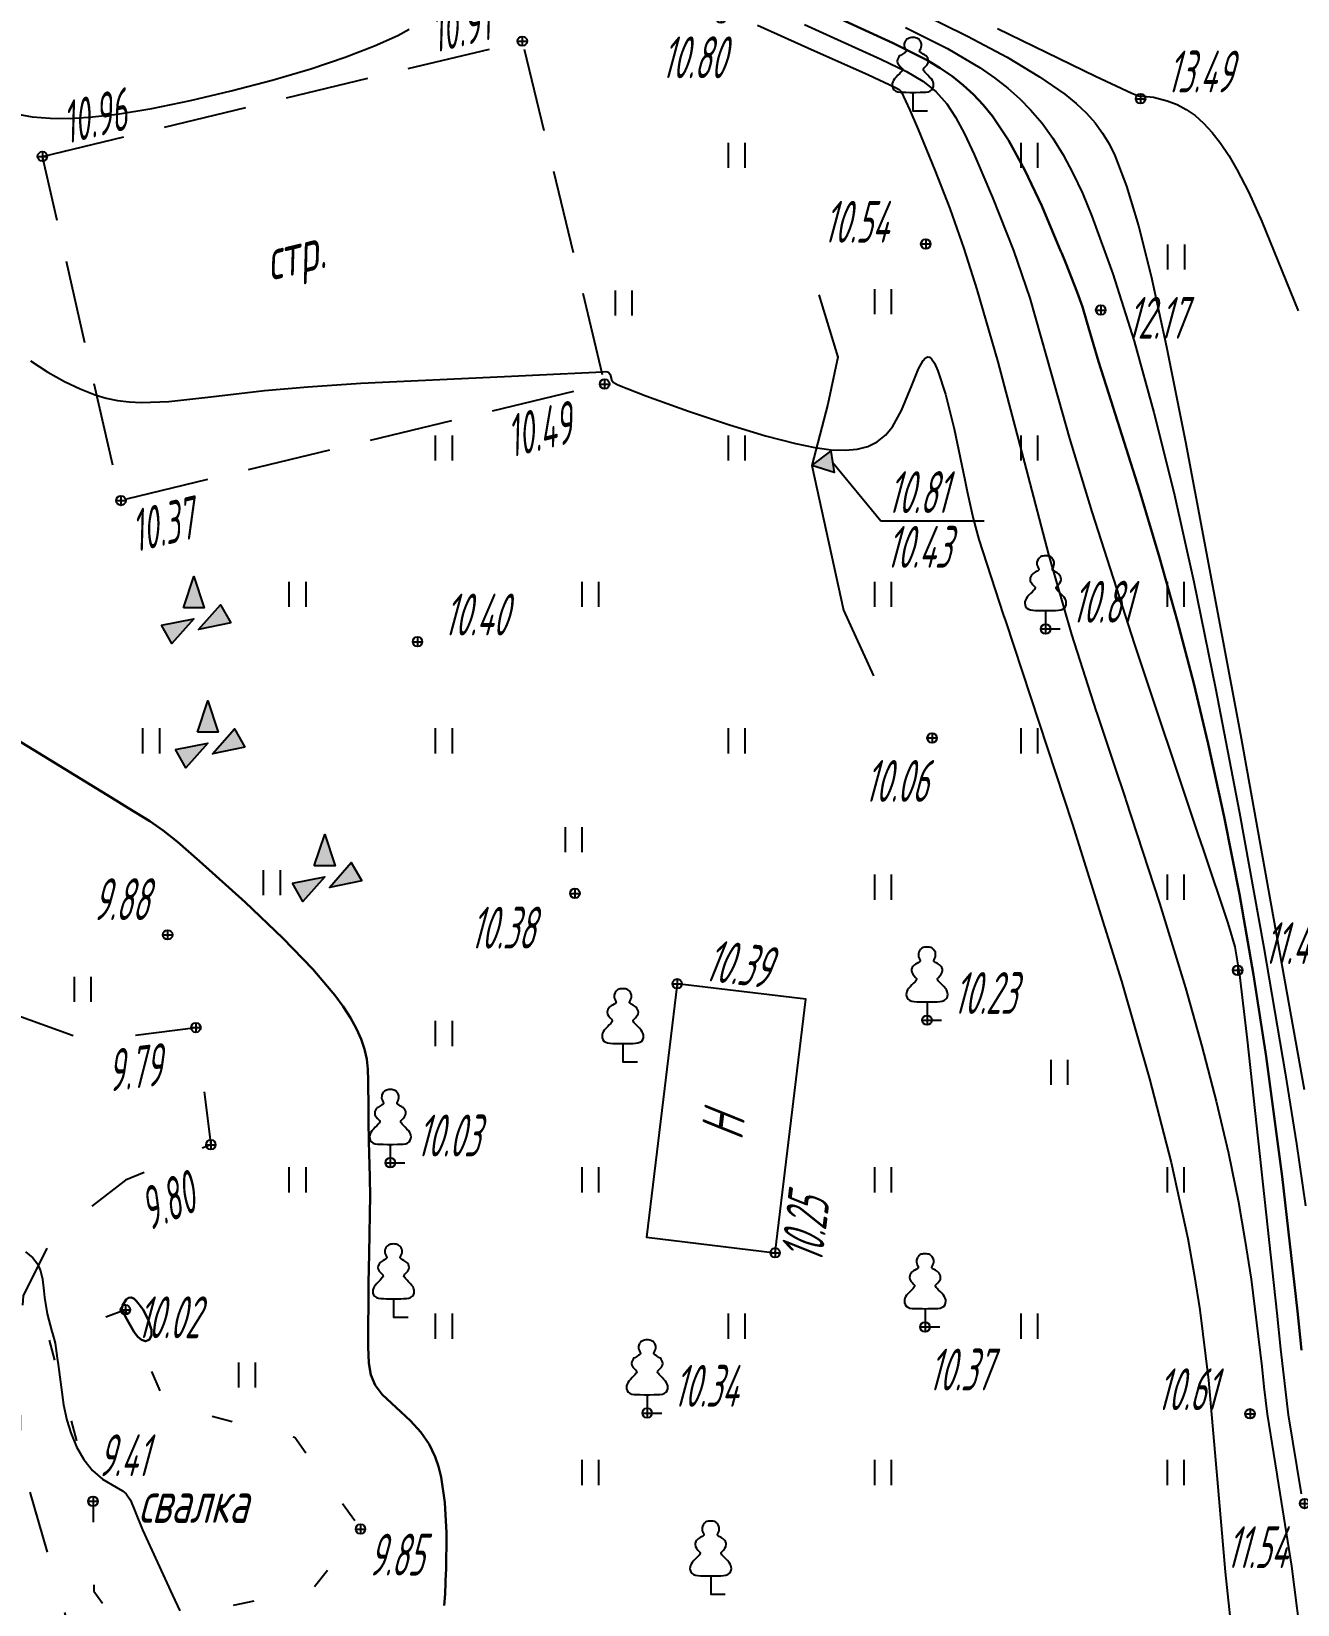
# Model space of a CAD drawing. Extents: x 1233805 to 1234355, y 654698 to 655114.
# Drawn here: x 1234134.77 to 1234165.05, y 655017.25 to 655054.87 of the extents above; entities that cross this region are included whole.
import ezdxf

# ---------------------------------------------------------------- set-up
doc = ezdxf.new("R2010")
doc.units = 0
for name, pattern in [('ИИDash_05_15', [2, 0.5, -1.5]), ('ИИDash_15_15', [3, 1.5, -1.5]), ('ИИDash_20_10', [3, 2, -1])]:
    doc.linetypes.add(name, pattern=pattern)
for name, color, linetype, lineweight in [('ИИ_ГОРИЗОНТАЛИ_ОСН', 32, 'Continuous', 25), ('ИИ_ГОРИЗОНТАЛИ_УТОЛЩ', 32, 'Continuous', 30), ('ИИ_ДОРОГИ_АД', 7, 'Continuous', 25), ('ИИ_ОТМЕТКИ', 7, 'Continuous', 25), ('ИИ_СООРУЖЕНИЕ', 7, 'Continuous', 25), ('ИИ_СТРОЕНИЕ', 7, 'Continuous', 25), ('ИИ_УГОДЬЯ', 7, 'Continuous', 25)]:
    doc.layers.add(name, color=color, linetype=linetype, lineweight=lineweight)
doc.styles.add('VNIPISIMPLEXCUR', font='simplex.shx', dxfattribs={"width": 0.8, "oblique": 15})
doc.styles.add('ГОСТ 2.304 КУРСИВ', font='cs_gost2304.shx', dxfattribs={"oblique": 15})
doc.linetypes.add('ИИ052801П', pattern='A,2,[39,3dservice.shx,S=0.8,R=0,X=0,Y=0],2', length=4)

# ---------------------------------------------------------------- blocks, each defined once
blk = doc.blocks.new('ИИ05401')
at = {"color": 0, "linetype": 'Continuous', "lineweight": 25}
for points in [[(-0.4, 1.2), (-0.4, 0)], [(0.4, 1.2), (0.4, 0)]]:
    blk.add_lwpolyline(points, dxfattribs=at)
blk = doc.blocks.new('ИИ05348А')
at = {"linetype": 'Continuous', "lineweight": 25}
for points in [[(-0.542, 0.283), (-0.042, 1.783), (0.458, 0.283)], [(1.732, -0.425), (0.183, -0.742), (1.232, 0.441)], [(-1.588, -0.547), (-0.039, -0.23), (-1.088, -1.413)]]:
    blk.add_hatch(color=0, dxfattribs=at).paths.add_polyline_path(points)
at = {"color": 0, "linetype": 'Continuous', "lineweight": 25, "flags": 128}
for points in [[(-0.542, 0.283), (-0.042, 1.783), (0.458, 0.283), (-0.542, 0.283)], [(1.732, -0.425), (0.183, -0.742), (1.232, 0.441), (1.732, -0.425)], [(-1.588, -0.547), (-0.039, -0.23), (-1.088, -1.413), (-1.588, -0.547)]]:
    blk.add_lwpolyline(points, close=True, dxfattribs=at)
blk = doc.blocks.new('ИИ053881')
at = {"color": 0, "linetype": 'Continuous', "lineweight": 25}
blk.add_lwpolyline([(0, 0.875), (0.129, 0.876), (0.342, 0.878), (0.479, 0.882), (0.614, 0.891), (0.726, 0.907), (0.816, 0.94), (0.906, 1), (0.956, 1.071), (0.983, 1.151), (0.991, 1.231), (0.986, 1.295), (0.963, 1.379), (0.932, 1.445), (0.884, 1.516), (0.798, 1.61), (0.719, 1.692), (0.646, 1.766), (0.575, 1.842), (0.536, 1.889), (0.511, 1.929), (0.501, 1.967), (0.504, 1.992), (0.518, 2.017), (0.545, 2.049), (0.608, 2.115), (0.679, 2.198), (0.732, 2.29), (0.745, 2.372), (0.736, 2.444), (0.709, 2.515), (0.672, 2.575), (0.633, 2.617), (0.596, 2.646), (0.548, 2.678), (0.495, 2.709), (0.408, 2.76), (0.363, 2.789), (0.336, 2.812), (0.324, 2.831), (0.321, 2.846), (0.325, 2.865), (0.335, 2.89), (0.353, 2.928), (0.372, 2.968), (0.4, 3.034), (0.413, 3.103), (0.412, 3.19), (0.398, 3.247), (0.363, 3.319), (0.32, 3.377), (0.284, 3.414), (0.246, 3.444), (0.181, 3.476), (0.125, 3.489), (0.07, 3.496), (0, 3.5), (-0.07, 3.496), (-0.125, 3.489), (-0.181, 3.476), (-0.246, 3.444), (-0.284, 3.414), (-0.32, 3.377), (-0.363, 3.319), (-0.398, 3.247), (-0.412, 3.19), (-0.413, 3.103), (-0.4, 3.034), (-0.372, 2.968), (-0.353, 2.928), (-0.335, 2.89), (-0.325, 2.865), (-0.321, 2.846), (-0.324, 2.831), (-0.336, 2.812), (-0.363, 2.789), (-0.408, 2.76), (-0.495, 2.709), (-0.548, 2.678), (-0.596, 2.646), (-0.633, 2.617), (-0.672, 2.575), (-0.709, 2.515), (-0.736, 2.444), (-0.745, 2.372), (-0.732, 2.29), (-0.679, 2.198), (-0.608, 2.115), (-0.545, 2.049), (-0.518, 2.017), (-0.504, 1.992), (-0.501, 1.967), (-0.511, 1.929), (-0.536, 1.889), (-0.575, 1.842), (-0.646, 1.766), (-0.719, 1.692), (-0.798, 1.61), (-0.884, 1.516), (-0.932, 1.445), (-0.963, 1.379), (-0.986, 1.295), (-0.991, 1.231), (-0.983, 1.151), (-0.956, 1.071), (-0.906, 1), (-0.816, 0.94), (-0.726, 0.907), (-0.614, 0.891), (-0.479, 0.882), (-0.342, 0.878), (-0.129, 0.876)], close=True, dxfattribs=at)
blk.add_lwpolyline([(0, 0.875), (0, 0), (0.7, 0)], dxfattribs=at)
blk = doc.blocks.new('PICKET')
at = {"color": 0, "linetype": 'Continuous', "lineweight": 25}
for p, q in [((-0.23, 0), (0.23, 0)), ((0, 0.23), (0, -0.23))]:
    blk.add_line(p, q, dxfattribs=at)
blk.add_circle((0, 0), 0.23, dxfattribs=at)
at = {"color": 0, "linetype": 'Continuous', "style": 'VNIPISIMPLEXCUR', "oblique": 15, "width": 0.8}
blk.add_attdef('OTMETKA', (1.25, 0.3), '', height=2, dxfattribs=at)
at = {"color": 8, "linetype": 'Continuous', "style": 'VNIPISIMPLEXCUR', "oblique": 15, "width": 0.8, "flags": 1}
blk.add_attdef('NOMER', (1.25, -2.7), '', height=2, dxfattribs=at)
blk = doc.blocks.new('ИИ05280')
at = {"linetype": 'Continuous'}
blk.add_hatch(color=0, dxfattribs=at).paths.add_polyline_path([(0.5, 1), (-0.531, 1), (0, 0)])
at = {"color": 0, "linetype": 'Continuous'}
blk.add_lwpolyline([(0, 0), (-0.531, 1), (0.5, 1), (0, 0)], dxfattribs=at)
at = {"color": 0, "linetype": 'Continuous', "style": 'VNIPISIMPLEXCUR', "oblique": 15, "width": 0.8}
for tag, p in [('TOP', (1.705, 4.427)), ('FOUNDATION', (1.705, 0.998))]:
    blk.add_attdef(tag, p, '', height=2, dxfattribs=at)
blk = doc.blocks.new('*U178')
at = {"color": 0, "linetype": 'ByBlock', "lineweight": -2}
for points in [[(0, 0), (2.314, -2.798)], [(2.314, -2.798), (7.259, -2.798)]]:
    blk.add_lwpolyline(points, dxfattribs=at)

msp = doc.modelspace()

# ---------------------------------------------------------------- linework, layer by layer
at = {"layer": 'ИИ_ГОРИЗОНТАЛИ_ОСН', "flags": 128}
for points, elevation in [([(1234155.959, 655055.353), (1234157.15, 655054.763), (1234158.1, 655054.256), (1234158.878, 655053.793), (1234159.479, 655053.377), (1234159.754, 655053.151), (1234159.995, 655052.922), (1234160.204, 655052.688), (1234160.385, 655052.442), (1234160.54, 655052.187), (1234160.68, 655051.906), (1234160.958, 655051.172), (1234161.246, 655050.224), (1234161.545, 655049.023), (1234161.913, 655047.329), (1234162.367, 655045.06), (1234163.681, 655038.058), (1234165.206, 655029.569)], 13), ([(1234130.137, 655054.948), (1234130.615, 655054.766), (1234131.345, 655054.417), (1234132.377, 655053.848), (1234133.223, 655053.377), (1234133.654, 655053.161), (1234134.021, 655053.013), (1234134.392, 655052.905), (1234134.781, 655052.834), (1234135.216, 655052.797), (1234135.696, 655052.795), (1234136.231, 655052.829), (1234136.828, 655052.9), (1234137.646, 655053.034), (1234138.567, 655053.221), (1234139.546, 655053.451), (1234140.527, 655053.711), (1234141.447, 655053.984), (1234142.273, 655054.261), (1234142.973, 655054.529), (1234143.528, 655054.781), (1234143.8, 655054.93)], 11), ([(1234152.134, 655055.026), (1234153.335, 655054.487), (1234154.789, 655053.834), (1234155.415, 655053.544), (1234155.519, 655053.485), (1234155.57, 655053.435), (1234155.771, 655052.996), (1234155.946, 655052.585), (1234155.971, 655052.527), (1234156.375, 655051.555), (1234156.727, 655050.64), (1234157.063, 655049.687), (1234157.378, 655048.704), (1234157.876, 655046.972), (1234158.556, 655044.404), (1234159.094, 655042.365), (1234159.643, 655040.45), (1234160.232, 655038.614), (1234160.239, 655038.594), (1234160.66, 655037.33), (1234160.929, 655036.52), (1234160.939, 655036.49), (1234161.743, 655034.03), (1234162.366, 655032), (1234162.76, 655030.61), (1234163.102, 655029.292), (1234163.393, 655028.048), (1234163.632, 655026.879), (1234163.789, 655025.981), (1234163.934, 655025.034), (1234164.19, 655022.943), (1234164.242, 655022.459), (1234164.318, 655021.807), (1234164.553, 655020.368), (1234164.562, 655020.313), (1234164.902, 655018.167), (1234165.166, 655016.101)], 11), ([(1234153.252, 655055.044), (1234155.082, 655054.213), (1234155.693, 655053.919), (1234156.084, 655053.689), (1234156.396, 655053.439), (1234156.66, 655053.143), (1234156.869, 655052.827), (1234157.085, 655052.427), (1234157.314, 655051.936), (1234157.615, 655051.224), (1234157.672, 655051.087), (1234157.748, 655050.903), (1234158.256, 655049.633), (1234158.64, 655048.494), (1234159.051, 655047.059), (1234159.595, 655045.143), (1234160.126, 655043.382), (1234161.148, 655040.21), (1234162.665, 655035.674), (1234162.788, 655035.309), (1234163.378, 655033.546), (1234163.543, 655032.983), (1234163.655, 655032.316), (1234163.843, 655030.757), (1234164.551, 655024.223), (1234164.642, 655023.357), (1234164.822, 655021.793), (1234165.13, 655019.901)], 11.5), ([(1234155.667, 655054.973), (1234156.675, 655054.467), (1234157.453, 655054.005), (1234157.799, 655053.764), (1234158.115, 655053.518), (1234158.402, 655053.264), (1234158.661, 655053.002), (1234158.937, 655052.679), (1234159.196, 655052.321), (1234159.441, 655051.926), (1234159.676, 655051.487), (1234159.903, 655051.004), (1234160.13, 655050.457), (1234160.625, 655049.079), (1234161.135, 655047.467), (1234161.611, 655045.763), (1234162.084, 655043.857), (1234162.565, 655041.708), (1234163.085, 655039.165), (1234163.656, 655036.184), (1234164.24, 655032.963), (1234164.752, 655029.965), (1234165.022, 655028.268), (1234165.238, 655026.789)], 12.5), ([(1234157.867, 655054.949), (1234160.216, 655053.809), (1234161.087, 655053.399), (1234161.245, 655053.339), (1234161.336, 655053.326), (1234161.353, 655053.326), (1234161.6, 655053.306), (1234161.928, 655053.218), (1234162.169, 655053.125), (1234162.385, 655053.01), (1234162.596, 655052.862), (1234162.801, 655052.679), (1234163.005, 655052.459), (1234163.206, 655052.201), (1234163.403, 655051.907), (1234163.597, 655051.576), (1234163.878, 655051.026), (1234164.194, 655050.328), (1234165.061, 655048.194)], 13.5), ([(1234134.745, 655046.995), (1234135.16, 655046.73), (1234135.558, 655046.505), (1234135.934, 655046.324), (1234136.287, 655046.187), (1234136.556, 655046.108), (1234136.828, 655046.051), (1234137.106, 655046.016), (1234137.401, 655046.001), (1234138.055, 655046.027), (1234139.054, 655046.14), (1234140.34, 655046.289), (1234141.375, 655046.377), (1234142.643, 655046.461), (1234146.082, 655046.624), (1234146.92, 655046.66), (1234148.263, 655046.729), (1234148.507, 655046.742), (1234148.568, 655046.73), (1234148.61, 655046.667), (1234148.643, 655046.548), (1234148.643, 655046.546), (1234148.676, 655046.489), (1234148.79, 655046.423), (1234149.459, 655046.157), (1234150.481, 655045.792), (1234151.464, 655045.465), (1234152.32, 655045.207), (1234153.038, 655045.019), (1234153.502, 655044.923), (1234153.892, 655044.87), (1234154.227, 655044.857), (1234154.517, 655044.883), (1234154.772, 655044.951), (1234154.995, 655045.062), (1234155.19, 655045.218), (1234155.36, 655045.421), (1234155.577, 655045.807), (1234155.822, 655046.408), (1234155.98, 655046.804), (1234156.091, 655047.008), (1234156.143, 655047.064), (1234156.193, 655047.09), (1234156.243, 655047.084), (1234156.293, 655047.047), (1234156.366, 655046.939), (1234156.446, 655046.762), (1234156.626, 655046.199), (1234156.831, 655045.371), (1234157.091, 655044.152), (1234157.149, 655043.871), (1234157.291, 655043.228), (1234157.426, 655042.723), (1234158.007, 655040.933), (1234158.059, 655040.777), (1234159.653, 655035.935), (1234160.835, 655032.158), (1234161.509, 655029.827), (1234162.025, 655027.825), (1234162.419, 655026.01), (1234162.576, 655025.147), (1234162.709, 655024.302), (1234162.914, 655022.619), (1234163.126, 655020.249), (1234163.319, 655018.031), (1234163.505, 655016.231)], 10.5), ([(1234134.627, 655025.688), (1234134.803, 655025.542), (1234134.91, 655025.402), (1234134.986, 655025.234), (1234135.033, 655025.036), (1234135.065, 655024.754), (1234135.08, 655024.598), (1234135.146, 655024.206), (1234135.256, 655023.786), (1234135.272, 655023.735), (1234135.334, 655023.5), (1234135.385, 655023.141), (1234135.402, 655022.995), (1234135.537, 655022.031), (1234135.616, 655021.663), (1234135.705, 655021.356), (1234135.843, 655021.022), (1234136.018, 655020.723), (1234136.227, 655020.462), (1234136.464, 655020.25), (1234136.792, 655020.056), (1234136.943, 655019.973), (1234137.035, 655019.898), (1234137.133, 655019.75), (1234137.258, 655019.451), (1234137.423, 655019.039), (1234138.137, 655017.48), (1234138.314, 655017.105)], 9.5)]:
    msp.add_lwpolyline(points, dxfattribs=dict(at, elevation=elevation))
at = {"layer": 'ИИ_ГОРИЗОНТАЛИ_УТОЛЩ', "flags": 128}
for points, elevation in [([(1234153.551, 655055.43), (1234155.374, 655054.593), (1234156.188, 655054.185), (1234156.5, 655053.999), (1234156.783, 655053.806), (1234157.05, 655053.594), (1234157.299, 655053.366), (1234157.531, 655053.118), (1234157.749, 655052.85), (1234158.133, 655052.276), (1234158.528, 655051.556), (1234158.931, 655050.702), (1234159.387, 655049.616), (1234159.398, 655049.589), (1234159.501, 655049.336), (1234159.779, 655048.643), (1234159.903, 655048.285), (1234160.005, 655047.928), (1234160.284, 655046.98), (1234160.531, 655046.21), (1234161.266, 655043.894), (1234161.744, 655042.293), (1234162.173, 655040.764), (1234162.562, 655039.279), (1234162.909, 655037.839), (1234163.291, 655036.093), (1234163.654, 655034.239), (1234163.992, 655032.312), (1234164.297, 655030.361), (1234164.682, 655027.487), (1234165.042, 655024.267), (1234165.138, 655023.334)], 12), ([(1234134.177, 655038.083), (1234136.686, 655036.545), (1234137.086, 655036.301), (1234137.597, 655035.984), (1234137.916, 655035.763), (1234138.256, 655035.49), (1234138.784, 655035.033), (1234139.878, 655034.047), (1234140.778, 655033.189), (1234141.495, 655032.447), (1234142.022, 655031.828), (1234142.224, 655031.552), (1234142.395, 655031.285), (1234142.537, 655031.025), (1234142.649, 655030.772), (1234142.73, 655030.531), (1234142.784, 655030.292), (1234142.812, 655030.055), (1234142.82, 655029.775), (1234142.82, 655029.771), (1234142.826, 655029.109), (1234142.829, 655028.909), (1234142.83, 655028.765), (1234142.843, 655027.988), (1234142.85, 655027.809), (1234142.864, 655027.053), (1234142.843, 655025.651), (1234142.83, 655024.936), (1234142.821, 655023.415), (1234142.835, 655023.025), (1234142.887, 655022.744), (1234142.991, 655022.496), (1234143.153, 655022.273), (1234143.49, 655021.962), (1234143.836, 655021.65), (1234144.081, 655021.379), (1234144.278, 655021.091), (1234144.425, 655020.782), (1234144.501, 655020.555), (1234144.564, 655020.297), (1234144.652, 655019.689), (1234144.69, 655018.966), (1234144.682, 655018.042), (1234144.681, 655018.036), (1234144.681, 655018.025), (1234144.664, 655017.507), (1234144.636, 655017.229)], 10)]:
    msp.add_lwpolyline(points, dxfattribs=dict(at, elevation=elevation))
at = {"layer": 'ИИ_ГОРИЗОНТАЛИ_УТОЛЩ', "elevation": 10, "flags": 128}
msp.add_lwpolyline([(1234137.283, 655024.51), (1234137.212, 655024.572), (1234137.148, 655024.599), (1234137.091, 655024.59), (1234137.035, 655024.546), (1234136.943, 655024.403), (1234136.927, 655024.321), (1234137.013, 655024.132), (1234137.224, 655023.77), (1234137.314, 655023.656), (1234137.396, 655023.584), (1234137.498, 655023.55), (1234137.585, 655023.587), (1234137.636, 655023.684), (1234137.639, 655023.821), (1234137.562, 655024.066), (1234137.427, 655024.318), (1234137.283, 655024.51)], close=True, dxfattribs=at)
at = {"layer": 'ИИ_ДОРОГИ_АД', "linetype": 'ИИDash_15_15', "flags": 128}
msp.add_lwpolyline([(1234149.635, 654921.668), (1234149.754, 654921.13), (1234150.146, 654920.593), (1234150.836, 654920.465), (1234152.087, 654920.881), (1234162.484, 654929.793), (1234163.045, 654929.995), (1234164.574, 654930.213), (1234165.078, 654930.55), (1234165.161, 654931.222), (1234163.581, 654935.835), (1234162.355, 654938.848), (1234158.875, 654947.212), (1234157.496, 654949.672), (1234154.325, 654953.284), (1234152.827, 654955.53), (1234151.49, 654958.433), (1234150.956, 654960.16), (1234150.603, 654963.557), (1234151, 654969.058), (1234150.845, 654972.94), (1234149.764, 654976.479), (1234148.018, 654981.63), (1234143.529, 654990.763), (1234140.432, 654996.939), (1234138.794, 655001.505), (1234135.373, 655010.163), (1234132.771, 655016.611), (1234131.197, 655022.879), (1234130.954, 655026.242), (1234128.805, 655037.406), (1234128.25, 655044.519), (1234127.548, 655055.305), (1234126.662, 655059.355), (1234126.839, 655067.454), (1234126.984, 655069.624), (1234127.974, 655071.322), (1234129.601, 655072.489), (1234132.183, 655074.257), (1234133.846, 655076.485), (1234134.667, 655078.409), (1234137.588, 655077.858), (1234137.66, 655077.059), (1234137.66, 655075.087), (1234136.817, 655071.851), (1234134.933, 655071.962), (1234132.803, 655071.112), (1234130.675, 655069.539), (1234130.01, 655067.921), (1234129.564, 655065.209), (1234129.497, 655062.129), (1234130.429, 655055.517), (1234131.007, 655052.119), (1234131.295, 655049.748), (1234131.203, 655046.987), (1234131.045, 655041.89), (1234131.686, 655035.66), (1234132.101, 655033.679), (1234133.917, 655031.528), (1234135.844, 655030.833), (1234137.144, 655030.855), (1234138.699, 655031.051), (1234139.057, 655028.25), (1234137.018, 655027.399), (1234135.269, 655026.054), (1234134.571, 655024.637), (1234134.481, 655023.27), (1234134.502, 655020.729), (1234136.715, 655013.043), (1234141.134, 655003.131), (1234145.015, 654994.038), (1234147.997, 654987.279), (1234150.196, 654982.328), (1234151.227, 654982.278)], dxfattribs=at)
at = {"layer": 'ИИ_СООРУЖЕНИЕ', "linetype": 'ИИ052801П', "flags": 128}
msp.add_lwpolyline([(1234153.599, 655048.575), (1234154.049, 655047.083), (1234153.81, 655045.957), (1234153.43, 655044.494), (1234154.19, 655041.038), (1234154.908, 655039.461)], dxfattribs=at)
at = {"layer": 'ИИ_СТРОЕНИЕ', "linetype": 'ИИDash_20_10', "flags": 128}
msp.add_lwpolyline([(1234135.029, 655051.886), (1234146.505, 655054.642), (1234148.474, 655046.442), (1234136.907, 655043.656)], close=True, dxfattribs=at)
at = {"layer": 'ИИ_СТРОЕНИЕ'}
msp.add_lwpolyline([(1234150.21, 655032.099), (1234149.477, 655026.037), (1234152.553, 655025.665), (1234153.286, 655031.727)], close=True, dxfattribs=at)
at = {"layer": 'ИИ_УГОДЬЯ', "linetype": 'ИИDash_05_15', "flags": 128}
msp.add_lwpolyline([(1234137.015, 655024.303), (1234135.178, 655023.617), (1234136.24, 655019.722), (1234136.262, 655017.576), (1234136.882, 655016.691), (1234141.485, 655017.62), (1234142.636, 655019.058), (1234141.065, 655021.249), (1234137.989, 655022.023)], close=True, dxfattribs=at)

# ---------------------------------------------------------------- block references
at = {"layer": 'ИИ_ОТМЕТКИ'}
ref = msp.add_blockref('PICKET', (1234146.505, 655054.642, 10.906), dxfattribs=dict(at, xscale=0.5, yscale=0.5, zscale=0.5))
ref.add_attrib('OTMETKA', '10.91', (1234144.406, 655054.358, 10.906), dxfattribs={"layer": '0', "color": 0, "linetype": 'Continuous', "height": 1, "rotation": 13.5043, "style": 'ГОСТ 2.304 КУРСИВ', "oblique": 15, "width": 0.65})
ref = msp.add_blockref('PICKET', (1234151.259, 655055.193, 10.8), dxfattribs=dict(at, xscale=0.5, yscale=0.5, zscale=0.5))
ref.add_attrib('OTMETKA', '10.80', (1234149.831, 655053.756, 10.8), dxfattribs={"layer": '0', "color": 0, "linetype": 'Continuous', "height": 1, "style": 'ГОСТ 2.304 КУРСИВ', "oblique": 15, "width": 0.65})
ref = msp.add_blockref('PICKET', (1234161.291, 655053.266, 13.492), dxfattribs=dict(at, xscale=0.5, yscale=0.5, zscale=0.5))
ref.add_attrib('OTMETKA', '13.49', (1234161.916, 655053.416, 13.492), dxfattribs={"layer": '0', "color": 0, "linetype": 'Continuous', "height": 1, "style": 'ГОСТ 2.304 КУРСИВ', "oblique": 15, "width": 0.65})
ref = msp.add_blockref('PICKET', (1234135.029, 655051.886, 10.958), dxfattribs=dict(at, xscale=0.5, yscale=0.5, zscale=0.5))
ref.add_attrib('OTMETKA', '10.96', (1234135.602, 655052.178, 10.958), dxfattribs={"layer": '0', "color": 0, "linetype": 'Continuous', "height": 1, "rotation": 13.5043, "style": 'ГОСТ 2.304 КУРСИВ', "oblique": 15, "width": 0.65})
ref = msp.add_blockref('PICKET', (1234156.155, 655049.793, 10.543), dxfattribs=dict(at, xscale=0.5, yscale=0.5, zscale=0.5))
ref.add_attrib('OTMETKA', '10.54', (1234153.704, 655049.823, 10.543), dxfattribs={"layer": '0', "color": 0, "linetype": 'Continuous', "height": 1, "style": 'ГОСТ 2.304 КУРСИВ', "oblique": 15, "width": 0.65})
ref = msp.add_blockref('PICKET', (1234160.341, 655048.212, 12.166), dxfattribs=dict(at, xscale=0.5, yscale=0.5, zscale=0.5))
ref.add_attrib('OTMETKA', '12.17', (1234160.963, 655047.527, 12.166), dxfattribs={"layer": '0', "color": 0, "linetype": 'Continuous', "height": 1, "style": 'ГОСТ 2.304 КУРСИВ', "oblique": 15, "width": 0.65})
ref = msp.add_blockref('PICKET', (1234148.474, 655046.442, 10.489), dxfattribs=dict(at, xscale=0.5, yscale=0.5, zscale=0.5))
ref.add_attrib('OTMETKA', '10.49', (1234146.229, 655044.68, 10.489), dxfattribs={"layer": '0', "color": 0, "linetype": 'Continuous', "height": 1, "rotation": 13.5412, "style": 'ГОСТ 2.304 КУРСИВ', "oblique": 15, "width": 0.65})
ref = msp.add_blockref('PICKET', (1234136.907, 655043.656, 10.368), dxfattribs=dict(at, xscale=0.5, yscale=0.5, zscale=0.5))
ref.add_attrib('OTMETKA', '10.37', (1234137.249, 655042.412, 10.368), dxfattribs={"layer": '0', "color": 0, "linetype": 'Continuous', "height": 1, "rotation": 13.5412, "style": 'ГОСТ 2.304 КУРСИВ', "oblique": 15, "width": 0.65})
ref = msp.add_blockref('PICKET', (1234159.021, 655040.585, 10.812), dxfattribs=dict(at, xscale=0.5, yscale=0.5, zscale=0.5))
ref.add_attrib('OTMETKA', '10.81', (1234159.646, 655040.735, 10.812), dxfattribs={"layer": '0', "color": 0, "linetype": 'Continuous', "height": 1, "style": 'ГОСТ 2.304 КУРСИВ', "oblique": 15, "width": 0.65})
ref = msp.add_blockref('PICKET', (1234144, 655040.28, 10.401), dxfattribs=dict(at, xscale=0.5, yscale=0.5, zscale=0.5))
ref.add_attrib('OTMETKA', '10.40', (1234144.625, 655040.43, 10.401), dxfattribs={"layer": '0', "color": 0, "linetype": 'Continuous', "height": 1, "style": 'ГОСТ 2.304 КУРСИВ', "oblique": 15, "width": 0.65})
ref = msp.add_blockref('PICKET', (1234156.307, 655037.977, 10.056), dxfattribs=dict(at, xscale=0.5, yscale=0.5, zscale=0.5))
ref.add_attrib('OTMETKA', '10.06', (1234154.687, 655036.45, 10.056), dxfattribs={"layer": '0', "color": 0, "linetype": 'Continuous', "height": 1, "style": 'ГОСТ 2.304 КУРСИВ', "oblique": 15, "width": 0.65})
ref = msp.add_blockref('PICKET', (1234138.023, 655033.269, 9.876), dxfattribs=dict(at, xscale=0.5, yscale=0.5, zscale=0.5))
ref.add_attrib('OTMETKA', '9.88', (1234136.234, 655033.621, 9.876), dxfattribs={"layer": '0', "color": 0, "linetype": 'Continuous', "height": 1, "style": 'ГОСТ 2.304 КУРСИВ', "oblique": 15, "width": 0.65})
ref = msp.add_blockref('PICKET', (1234147.764, 655034.261, 10.385), dxfattribs=dict(at, xscale=0.5, yscale=0.5, zscale=0.5))
ref.add_attrib('OTMETKA', '10.38', (1234145.257, 655032.94, 10.385), dxfattribs={"layer": '0', "color": 0, "linetype": 'Continuous', "height": 1, "style": 'ГОСТ 2.304 КУРСИВ', "oblique": 15, "width": 0.65})
ref = msp.add_blockref('PICKET', (1234163.615, 655032.421, 11.45), dxfattribs=dict(at, xscale=0.5, yscale=0.5, zscale=0.5))
ref.add_attrib('OTMETKA', '11.45', (1234164.24, 655032.571, 11.45), dxfattribs={"layer": '0', "color": 0, "linetype": 'Continuous', "height": 1, "style": 'ГОСТ 2.304 КУРСИВ', "oblique": 15, "width": 0.65})
ref = msp.add_blockref('PICKET', (1234150.21, 655032.099, 10.388), dxfattribs=dict(at, xscale=0.5, yscale=0.5, zscale=0.5))
ref.add_attrib('OTMETKA', '10.39', (1234150.848, 655032.173, 10.388), dxfattribs={"layer": '0', "color": 0, "linetype": 'Continuous', "height": 1, "rotation": 353.1026, "style": 'ГОСТ 2.304 КУРСИВ', "oblique": 15, "width": 0.65})
ref = msp.add_blockref('PICKET', (1234156.185, 655031.228, 10.235), dxfattribs=dict(at, xscale=0.5, yscale=0.5, zscale=0.5))
ref.add_attrib('OTMETKA', '10.23', (1234156.81, 655031.378, 10.235), dxfattribs={"layer": '0', "color": 0, "linetype": 'Continuous', "height": 1, "style": 'ГОСТ 2.304 КУРСИВ', "oblique": 15, "width": 0.65})
ref = msp.add_blockref('PICKET', (1234138.699, 655031.051, 9.785), dxfattribs=dict(at, xscale=0.5, yscale=0.5, zscale=0.5))
ref.add_attrib('OTMETKA', '9.79', (1234136.625, 655029.514, 9.785), dxfattribs={"layer": '0', "color": 0, "linetype": 'Continuous', "height": 1, "rotation": 7.1841, "style": 'ГОСТ 2.304 КУРСИВ', "oblique": 15, "width": 0.65})
ref = msp.add_blockref('PICKET', (1234143.349, 655027.82, 10.026), dxfattribs=dict(at, xscale=0.5, yscale=0.5, zscale=0.5))
ref.add_attrib('OTMETKA', '10.03', (1234143.974, 655027.97, 10.026), dxfattribs={"layer": '0', "color": 0, "linetype": 'Continuous', "height": 1, "style": 'ГОСТ 2.304 КУРСИВ', "oblique": 15, "width": 0.65})
ref = msp.add_blockref('PICKET', (1234139.057, 655028.25, 9.804), dxfattribs=dict(at, xscale=0.5, yscale=0.5, zscale=0.5))
ref.add_attrib('OTMETKA', '9.80', (1234137.578, 655026.184, 9.804), dxfattribs={"layer": '0', "color": 0, "linetype": 'Continuous', "height": 1, "rotation": 22.6619, "style": 'ГОСТ 2.304 КУРСИВ', "oblique": 15, "width": 0.65})
ref = msp.add_blockref('PICKET', (1234152.553, 655025.665, 10.248), dxfattribs=dict(at, xscale=0.5, yscale=0.5, zscale=0.5))
ref.add_attrib('OTMETKA', '10.25', (1234153.674, 655025.416, 10.248), dxfattribs={"layer": '0', "color": 0, "linetype": 'Continuous', "height": 1, "rotation": 83.1026, "style": 'ГОСТ 2.304 КУРСИВ', "oblique": 15, "width": 0.65})
ref = msp.add_blockref('PICKET', (1234137.015, 655024.303, 10.021), dxfattribs=dict(at, xscale=0.5, yscale=0.5, zscale=0.5))
ref.add_attrib('OTMETKA', '10.02', (1234137.293, 655023.622, 10.021), dxfattribs={"layer": '0', "color": 0, "linetype": 'Continuous', "height": 1, "style": 'ГОСТ 2.304 КУРСИВ', "oblique": 15, "width": 0.65})
ref = msp.add_blockref('PICKET', (1234156.138, 655023.891, 10.37), dxfattribs=dict(at, xscale=0.5, yscale=0.5, zscale=0.5))
ref.add_attrib('OTMETKA', '10.37', (1234156.215, 655022.373, 10.37), dxfattribs={"layer": '0', "color": 0, "linetype": 'Continuous', "height": 1, "style": 'ГОСТ 2.304 КУРСИВ', "oblique": 15, "width": 0.65})
ref = msp.add_blockref('PICKET', (1234149.492, 655021.833, 10.343), dxfattribs=dict(at, xscale=0.5, yscale=0.5, zscale=0.5))
ref.add_attrib('OTMETKA', '10.34', (1234150.117, 655021.983, 10.343), dxfattribs={"layer": '0', "color": 0, "linetype": 'Continuous', "height": 1, "style": 'ГОСТ 2.304 КУРСИВ', "oblique": 15, "width": 0.65})
ref = msp.add_blockref('PICKET', (1234163.91, 655021.815, 10.608), dxfattribs=dict(at, xscale=0.5, yscale=0.5, zscale=0.5))
ref.add_attrib('OTMETKA', '10.61', (1234161.682, 655021.901, 10.608), dxfattribs={"layer": '0', "color": 0, "linetype": 'Continuous', "height": 1, "style": 'ГОСТ 2.304 КУРСИВ', "oblique": 15, "width": 0.65})
ref = msp.add_blockref('PICKET', (1234136.24, 655019.722, 9.412), dxfattribs=dict(at, xscale=0.5, yscale=0.5, zscale=0.5))
ref.add_attrib('OTMETKA', '9.41', (1234136.352, 655020.322, 9.412), dxfattribs={"layer": '0', "color": 0, "linetype": 'Continuous', "height": 1, "style": 'ГОСТ 2.304 КУРСИВ', "oblique": 15, "width": 0.65})
ref = msp.add_blockref('PICKET', (1234165.214, 655019.668, 11.542), dxfattribs=dict(at, xscale=0.5, yscale=0.5, zscale=0.5))
ref.add_attrib('OTMETKA', '11.54', (1234163.339, 655018.125, 11.542), dxfattribs={"layer": '0', "color": 0, "linetype": 'Continuous', "height": 1, "style": 'ГОСТ 2.304 КУРСИВ', "oblique": 15, "width": 0.65})
ref = msp.add_blockref('PICKET', (1234142.636, 655019.058, 9.848), dxfattribs=dict(at, xscale=0.5, yscale=0.5, zscale=0.5))
ref.add_attrib('OTMETKA', '9.85', (1234142.824, 655017.946, 9.848), dxfattribs={"layer": '0', "color": 0, "linetype": 'Continuous', "height": 1, "style": 'ГОСТ 2.304 КУРСИВ', "oblique": 15, "width": 0.65})
at = {"layer": 'ИИ_СООРУЖЕНИЕ'}
ref = msp.add_blockref('ИИ05280', (1234153.43, 655044.495, 10.433), dxfattribs=dict(at, xscale=0.4999999999999996, yscale=0.4999999999999996, zscale=0.4999999999999996, rotation=278.732455944037))
ref.add_attrib('TOP', '10.81', (1234155.234, 655043.357, 10.433), dxfattribs={"layer": '0', "color": 0, "linetype": 'Continuous', "height": 1, "style": 'ГОСТ 2.304 КУРСИВ', "oblique": 15, "width": 0.65})
ref.add_attrib('FOUNDATION', '10.43', (1234155.202, 655042.048, 10.433), dxfattribs={"layer": '0', "color": 0, "linetype": 'Continuous', "height": 1, "style": 'ГОСТ 2.304 КУРСИВ', "oblique": 15, "width": 0.65})
at = {"layer": 'ИИ_СООРУЖЕНИЕ', "color": 7, "xscale": 0.5, "yscale": 0.5, "zscale": 0.5}
msp.add_blockref('*U178', (1234153.924, 655044.57, 10.433), dxfattribs=at)
at = {"layer": 'ИИ_УГОДЬЯ', "xscale": 0.5, "yscale": 0.5, "zscale": 0.5}
for name, p in [('ИИ053881', (1234155.847, 655052.98, -11.67)), ('ИИ05401', (1234151.626, 655051.61)), ('ИИ05401', (1234158.626, 655051.61)), ('ИИ05401', (1234162.14, 655049.183)), ('ИИ05401', (1234148.927, 655048.078)), ('ИИ05401', (1234155.126, 655048.11)), ('ИИ05401', (1234144.626, 655044.61)), ('ИИ05401', (1234151.626, 655044.61)), ('ИИ05401', (1234158.626, 655044.61)), ('ИИ053881', (1234159.021, 655040.585, -11.67)), ('ИИ05348А', (1234138.671, 655040.945, -11.67)), ('ИИ05401', (1234141.126, 655041.11)), ('ИИ05401', (1234148.126, 655041.11)), ('ИИ05401', (1234155.126, 655041.11)), ('ИИ05401', (1234162.126, 655041.11)), ('ИИ05348А', (1234139.006, 655037.972, -11.67)), ('ИИ05401', (1234137.626, 655037.61)), ('ИИ05401', (1234144.626, 655037.61)), ('ИИ05401', (1234151.626, 655037.61)), ('ИИ05401', (1234158.626, 655037.61)), ('ИИ05348А', (1234141.801, 655034.775, -11.67)), ('ИИ05401', (1234147.732, 655035.246)), ('ИИ05401', (1234140.512, 655034.218)), ('ИИ05401', (1234155.126, 655034.11)), ('ИИ05401', (1234162.126, 655034.11)), ('ИИ053881', (1234156.185, 655031.228, -11.67)), ('ИИ05401', (1234135.985, 655031.664)), ('ИИ053881', (1234148.909, 655030.23, -11.67)), ('ИИ05401', (1234144.626, 655030.61)), ('ИИ05401', (1234159.348, 655029.681)), ('ИИ053881', (1234143.349, 655027.82, -11.67)), ('ИИ05401', (1234141.126, 655027.11)), ('ИИ05401', (1234148.126, 655027.11)), ('ИИ05401', (1234155.126, 655027.11)), ('ИИ05401', (1234162.126, 655027.11)), ('ИИ053881', (1234143.426, 655024.127, -11.67)), ('ИИ053881', (1234156.138, 655023.891, -11.67)), ('ИИ05401', (1234144.626, 655023.61)), ('ИИ05401', (1234151.626, 655023.61)), ('ИИ05401', (1234158.626, 655023.61)), ('ИИ053881', (1234149.492, 655021.833, -11.67)), ('ИИ05401', (1234139.921, 655022.444)), ('ИИ05401', (1234148.126, 655020.11)), ('ИИ05401', (1234155.126, 655020.11)), ('ИИ05401', (1234162.126, 655020.11)), ('ИИ053881', (1234151.011, 655017.499, -11.67))]:
    msp.add_blockref(name, p, dxfattribs=at)

# ---------------------------------------------------------------- texts
at = {"layer": 'ИИ_СТРОЕНИЕ', "style": 'ГОСТ 2.304 КУРСИВ', "oblique": 15, "width": 0.8}
for s, rotation, p in [('стр.', 13.5043, (1234140.476, 655048.907)), ('Н', 83.1026, (1234151.765, 655028.34))]:
    msp.add_text(s, height=1, rotation=rotation, dxfattribs=at).set_placement(p)
at = {"layer": 'ИИ_УГОДЬЯ', "style": 'ГОСТ 2.304 КУРСИВ', "oblique": 15, "width": 0.8}
msp.add_text('свалка', height=1, dxfattribs=at).set_placement((1234137.324, 655019.206))

doc.saveas('drawing.dxf')
